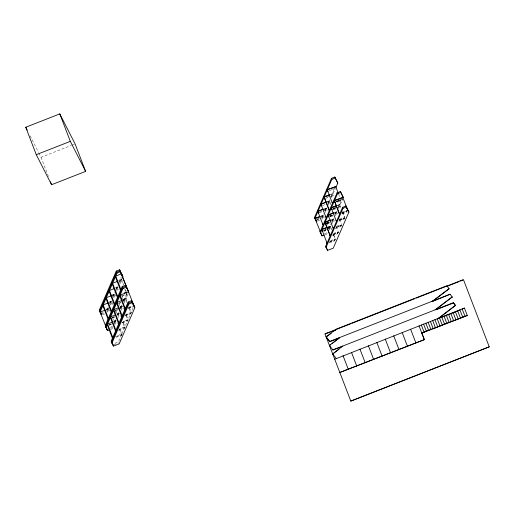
<?xml version="1.0" encoding="UTF-8"?>
<svg xmlns="http://www.w3.org/2000/svg" width="515" height="515" viewBox="0 0 515 515"><rect width="100%" height="100%" fill="white"/><g stroke="black" fill="none" stroke-linecap="round" stroke-linejoin="round"><path stroke-width="0.39" stroke-dasharray="2.58 1.93" d="M106.843 310.21L108.118 307.268M109.721 303.586L111.317 299.904M112.592 296.955L114.51 292.539M115.785 289.597L117.388 285.915M118.984 282.233L121.218 277.076M106.901 311.936L108.82 307.519M110.094 304.571L111.697 300.889M113.294 297.207L114.568 294.265M116.487 289.848L117.761 286.9M119.68 282.484L121.598 278.068M106.373 309.663L108.659 308.82L108.98 308.073L106.18 309.167M115.244 293.64L114.916 294.393L115.753 296.563M118.708 280.308L121.508 279.207L121.18 279.96L123.124 285.033M107.596 312.199L108.845 309.315L106.721 310.152M110.731 304.97L111.98 302.099L109.18 303.2M113.86 297.76L115.109 294.883L112.309 295.983M116.68 291.258L118.238 287.666L116.139 288.49M119.808 284.042L121.373 280.456L119.268 281.274M122.313 278.274L121.695 279.703L118.894 280.797M114.349 322.068L115.598 319.197M117.484 314.852L118.727 311.981M120.613 307.642L121.862 304.764M123.748 300.425L126.548 293.956M123.606 301.668L123.935 300.915L121.714 295.121M121.836 296.376L126.742 294.451L127.063 293.705L121.463 295.9M114.439 323.735L115.714 320.793M117.954 315.637L119.229 312.689M120.825 309.013L122.422 305.331M124.025 301.648L127.533 293.55M126.941 302.672L125.551 299.048L125.879 298.301L123.079 299.395M114.787 324.798L116.351 321.193L114.253 322.01M117.922 317.568L119.48 313.976L117.381 314.8M121.051 310.352L122.615 306.76L120.51 307.584M124.186 303.135L125.744 299.543L122.943 300.638M128.248 293.762L126.066 298.79L123.265 299.891M121.534 334.692L118.398 341.909L114.143 343.576M124.662 327.482L121.855 333.945L115.553 336.417M133.121 307.989L131.248 312.296L125.647 314.491M116.12 337.383L121.72 335.188L122.049 334.441L119.821 328.641M321.759 218.18L323.678 213.764M324.959 210.822L326.555 207.139M327.83 204.191L329.748 199.775M331.023 196.827L334.859 187.994M322.139 219.171L323.735 215.489M325.017 212.541L326.935 208.124M328.209 205.182L330.128 200.76M331.402 197.818L335.239 188.979M328.918 228.995L331.473 223.104M331.795 222.364L333.707 217.948M335.304 214.266L336.585 211.324M338.181 207.642L342.655 197.335M329.297 229.98L330.894 226.297M332.169 223.356L334.087 218.939M335.368 215.991L337.286 211.575M338.561 208.626L342.398 199.794M38.87 152.987L41.052 157.281L71.398 145.385M72.139 145.095L74.36 144.226M331.357 189.436L335.046 187.988M328.699 191.168L335.342 188.567M330.36 194.367L332.606 193.795L330.057 194.792M326.748 197.226L330.437 195.784M325.57 198.384L332.207 195.784L331.538 194.213L332.207 195.784M327.231 201.577L329.343 200.753L330.913 204.764M326.928 202.009L329.471 201.011M327.308 203L328.782 202.421L329.079 202.994L327.604 203.573M322.442 205.601L326.864 203.863M115.572 287.524L117.678 286.701M337.743 200.612L342.172 198.874L342.462 199.453L335.825 202.054M336.81 201.249L339.758 200.097L340.138 201.082L336.45 202.53M115.766 288.014L118.051 287.177L119.158 290.074M335.857 201.758L340.917 200.084L335.992 202.015M324.102 208.794L326.343 208.227L323.529 209.335M324.09 209.805L325.57 209.225L325.274 208.646L325.95 210.21L324.469 210.79M319.017 212.238L323.439 210.5M324.18 210.217L325.654 209.637L325.95 210.21M337.486 205.253L339.597 204.423L340.879 207.687M337.183 205.678L339.726 204.68M319.306 212.817L323.735 211.079M111.742 295.011L114.542 293.917M333.875 208.112L337.563 206.67M332.941 208.755L335.896 207.597M111.935 295.507L115.431 294.136M332.729 208.974L336.244 207.597M332.696 209.27L339.334 206.67L338.658 205.099L339.334 206.67M332.857 209.232L336.379 207.854M333.321 209.747L336.269 208.588M320.562 216.171L323.51 215.328L320.691 216.429M321.257 216.905L322.731 216.326L323.111 217.311L321.637 217.89M316.918 219.049L320.607 217.6M321.341 217.311L322.815 216.738L323.111 217.311M334.357 212.463L336.598 211.897L333.784 213.004M316.474 219.918L320.897 218.18M316.088 220.407L319.635 219.017M109.315 301.951L112.116 300.857L111.787 301.603L113.178 305.228M329.272 215.907L335.909 213.307L336.205 213.88L334.724 214.459M329.812 215.972L332.761 214.813M109.502 302.447L112.302 301.352M317.176 221.115L320.015 220.002M329.594 216.191L333.115 214.813M330.302 216.197L333.99 214.749M329.896 216.384L332.844 215.225M342.166 212.141L346.595 210.403L346.885 210.983L342.462 212.714M330.192 216.957L333.141 215.804M342.275 212.92L347.207 210.989M341.709 213.455L346.968 211.395L346.595 210.403M342.102 213.995L347.265 211.968M122.75 300.148L125.551 299.048M119.036 302.839L122.718 301.449M331.222 219.68L333.469 219.113L331.357 219.944M118.708 303.593L120.806 302.769M331.216 220.69L332.69 220.111L333.07 221.096L331.596 221.675M326.137 223.124L330.566 221.386M331.3 221.102L332.78 220.523L333.07 221.096M106.399 309.399L108.659 308.82M326.684 223.188L329.632 222.029M326.465 223.407L329.278 222.3M327.173 223.413L330.862 221.965M326.768 223.6L329.716 222.441M339.771 219.062L343.46 217.62L344.136 219.184L338.973 221.205M327.057 224.173L329.272 223.31M100.85 313.172L104.397 311.781M339.327 219.931L343.756 218.199M339.147 220.137L344.908 218.186L339.282 220.394M119.95 306.612L122.049 305.788M101.23 314.156L104.777 312.772M120.137 307.107L122.235 306.283M120.323 307.088L122.422 306.264L123.536 309.161M102.318 314.871L105.15 313.757M115.901 310.056L119.403 308.685M328.094 226.896L330.205 226.072L331.776 230.083M328.222 227.16L330.334 226.33M115.579 310.803L117.678 309.978M328.087 227.907L329.561 227.327L329.941 228.312L329.265 226.748L329.561 227.327M328.171 228.312L329.645 227.739M323.845 230.289L325.319 229.709M323.626 230.508L326.446 229.4M324.038 230.63L326.253 229.761M128.827 307.262L132.368 305.871M323.761 230.765L326.574 229.658M336.643 226.278L340.331 224.836L340.627 225.409L336.198 227.147M128.306 308.034L132.561 306.361M128.454 308.028L132.651 306.38M323.484 231.563L326.439 230.405M127.945 308.794L133.546 306.599M336.018 227.353L341.78 225.403L336.147 227.611M116.815 313.828L118.92 313.004M335.104 228.712L341.001 226.4L340.331 224.836M117.008 314.324L119.107 313.5M117.188 314.305L119.293 313.481L120.401 316.377M324.482 233.784L327.321 232.677L327.701 233.662L324.862 234.776M112.07 317.543L114.169 316.719M112.257 317.53L114.356 316.706M112.444 318.019L115.244 316.925M333.514 233.495L337.203 232.053L337.872 233.617L331.969 235.928M125.84 314.987L131.441 312.792L128.937 306.271M125.325 315.244L130.926 313.049L128.119 319.512L123.22 321.437M124.81 316.01L131.113 313.545L128.892 307.745M333.07 234.364L337.492 232.626M332.883 234.57L338.651 232.619L333.018 234.827M112.985 321.315L115.785 320.221M113.873 321.534L115.978 320.716M114.06 321.521L116.158 320.697L117.272 323.594M108.942 324.759L111.04 323.935M109.064 324.765L111.189 323.935M109.122 325.004L111.246 324.167M109.251 325.261L111.382 324.424M330.379 240.711L334.068 239.263L334.744 240.833L328.84 243.144M122.004 322.48L128.306 320.008L126.085 314.208M122.19 322.461L127.791 320.266L124.984 326.729L120.085 328.647M110.332 327.263L112.463 326.426M122.383 322.957L127.984 320.755L125.48 314.234M329.935 241.58L334.364 239.842M329.755 241.78L335.387 239.578L333.083 233.572M329.285 242.275L335.516 239.836L333.218 233.829M110.712 328.248L112.843 327.418M110.384 329.516L113.216 328.403M118.875 329.69L125.177 327.225L122.95 321.424M118.553 330.443L124.849 327.971L122.628 322.178M115.746 336.907L122.049 334.441M113.815 344.844L118.778 342.9M339.849 200.509L340.138 201.082M344.136 219.184L343.46 217.62M335.825 212.895L335.529 212.315L336.205 213.88M340.711 225.821L341.001 226.4M332.69 220.111L332.4 219.532L332.78 220.523M337.872 233.617L337.203 232.053M322.731 216.326L322.435 215.746L322.815 216.738M334.744 240.833L334.068 239.263M30.121 135.825L38.503 152.273M342.082 198.462L342.462 199.453M338.613 194.084L339.765 197.084M340.055 197.837L340.917 200.084M342.61 212.186L344.908 218.186M339.597 204.423L341.033 208.176M342.475 211.929L344.78 217.929M332.471 193.537L334.042 197.548M336.469 211.639L338.04 215.65M339.475 219.403L341.78 225.403M329.343 200.753L330.778 204.507M329.079 202.994L328.403 201.429L328.782 202.421M333.334 218.856L334.776 222.609M336.211 226.355L338.651 232.619M326.207 207.97L327.785 211.98M330.205 226.072L331.641 229.819M323.375 215.07L324.656 218.328M326.253 222.57L328.686 228.834M121.508 279.207L123.729 285.007M125.396 289.353L126.233 291.529M124.791 289.379L125.628 291.554M125.905 292.282L126.742 294.451M125.879 298.301L126.993 301.198M122.216 298.043L123.33 300.947M118.856 303.058L120.806 308.131L120.478 308.884L120.291 308.388M115.727 310.275L117.671 315.347M115.122 310.3L116.236 313.204M119.216 328.667L121.72 335.188M112.598 317.491L114.542 322.564L114.214 323.317L114.027 322.821M108.523 308.562L110.049 312.444M41.052 157.281L48.449 176.568"/><path stroke-width="0.77" d="M109.676 329.793L107.545 330.63L99.311 310.159L116.261 271.096L119.589 269.789L122.937 276.845L121.662 274.347M102.878 305.665L100.071 312.135L104.97 310.21M106.006 298.455L103.2 304.919L108.105 302.994M109.135 291.239L106.335 297.702L111.234 295.777M112.27 284.023L109.463 290.486L114.362 288.567M115.399 276.806L112.592 283.269L117.497 281.351M116.261 271.096L117.021 273.072L115.727 276.053L121.398 273.832M105.253 325.641L108.053 319.171M108.382 318.425L111.189 311.955M111.51 311.208L114.317 304.745M114.645 303.992L117.446 297.528M117.774 296.775L120.581 290.312M120.903 289.559L122.197 286.578L125.531 285.271L126.581 287.338M106.006 327.617L107.249 324.759M110.377 317.543L107.577 324.006L112.476 322.087M113.512 310.326L110.706 316.789L115.605 314.871M116.641 303.11L113.834 309.573L118.74 307.655M119.77 295.893L116.969 302.363L121.868 300.438M122.197 286.578L122.956 288.555L120.098 295.147L128.608 291.805L125.531 285.271M121.212 273.336L134.814 307.809L119.158 343.885L113.487 346.112L111.189 341.117L112.431 338.265M112.753 337.512L115.56 331.048M115.888 330.295L118.688 323.832M119.017 323.079L121.823 316.616M122.145 315.862L124.952 309.399M125.28 308.652L128.138 302.06L131.467 300.754L133.791 305.311M111.948 343.093L128.898 304.037L128.138 302.06M324.154 235.052L322.023 235.889L314.549 217.388L331.499 178.332L334.827 177.025L337.795 183.089L335.877 187.511M316.468 221.392L314.929 218.379L331.879 179.317L331.499 178.332M340.389 191.522L343.351 197.586L340.389 191.522L337.061 192.822L320.111 231.885L322.023 235.889M320.491 232.87L337.434 193.814L337.061 192.822M325.667 246.376L342.617 207.32L345.945 206.013L348.913 212.077L333.257 248.159L327.585 250.38L325.667 246.376L327.585 250.38M326.047 247.367L342.996 208.305L342.617 207.32M339.501 337.904L329.8 341.702L326.072 336.791L336.244 329.137L446.865 285.767L449.106 288.761L431.982 301.648L449.106 288.761M326.201 337.048L331.287 333.224M334.467 330.83L335.741 329.877M330.72 344.554L329.452 345.507L339.488 337.595M331.995 343.595L338.986 338.336M332.696 353.966L342.733 346.054M333.965 353.013L339.05 349.183M435.091 309.85L452.222 296.962L435.857 309.631M438.336 318.309L455.466 305.421L453.355 302.691L332.915 349.904L342.745 346.363M455.466 305.421L438.471 318.566L439.462 317.864L442.334 325.261M25.75 127.244L59.791 113.899L75.093 143.936L85.625 171.386L51.584 184.731L36.282 154.693L25.75 127.244L27.205 130.108M36.282 154.693L70.323 141.348L85.625 171.386M331.879 179.317L335.207 178.016L337.795 183.089M332.336 203.135L327.16 189.629L335.735 186.584M327.289 189.893L335.033 186.855M117.021 273.072L120.349 271.766L127.031 288.349M329.323 195.082L324.16 197.11L329.343 210.616L324.025 196.846L329.658 194.638M337.434 193.814L340.769 192.507M326.079 217.568L320.897 204.062L326.529 201.854M321.025 204.326L326.195 202.298M342.16 197.741L334.415 200.779L339.597 214.285L334.28 200.515L342.861 197.47M322.944 224.785L317.768 211.279L323.394 209.071M323.06 209.515L317.768 211.279M122.956 288.555L126.284 287.248M336.334 221.238L331.151 207.732L336.784 205.524M331.988 207.719L336.45 205.968M124.166 292.984L126.291 292.147M314.929 218.379L319.854 216.448M315.064 218.637L320.227 216.615M342.996 208.305L346.325 207.004L348.913 212.077M333.199 228.454L328.023 214.948L333.649 212.74M328.86 214.935L333.784 213.004M330.495 236.507L324.888 222.165L330.521 219.957M325.725 222.152L330.649 220.22M128.898 304.037L132.226 302.73L134.814 307.809M327.07 243.144L321.759 229.381L327.392 227.173M322.596 229.362L327.521 227.43M416.281 298.069L463.429 279.587L489.25 346.827L350.805 401.101L324.984 333.862L350.573 323.832M351.925 323.304L414.858 298.629M330.353 332.072L324.984 333.862M331.847 331.48L335.593 330.012M447.844 286.005L459.071 281.608M460.565 281.023L462.811 280.141M326.072 336.791L329.671 341.445L450.11 294.226L452.357 297.219M432.304 301.52L450.11 294.226M436.295 309.689L452.743 303.238M465.032 316.365L462.161 308.968L464.427 308.079L334.718 359.245M440.164 317.903L441.735 316.976L444.606 324.373M442.437 317.015L445.835 315.682M448.108 314.787L446.273 315.199L449.144 322.596M449.241 314.343L452.646 313.011M454.919 312.122L453.084 312.528L455.949 319.924M457.751 311.009L455.35 311.639L458.221 319.036M458.318 310.783L459.889 309.856L462.76 317.253M467.298 315.476L421.779 333.012L467.298 315.476L464.427 308.079M424.354 339.636L339.765 372.487L424.354 339.636L421.759 332.89M455.601 305.678L453.355 302.691M329.317 345.25L333.051 350.168M332.561 353.708L336.16 358.363M489.25 346.827L350.805 401.101M460.494 318.148L457.623 310.751M450.947 313.68L453.683 320.813M451.41 321.701L448.546 314.305M444.136 316.345L446.872 323.484M440.068 326.156L437.196 318.759M437.795 327.044L434.924 319.648M435.523 327.933L432.658 320.536M433.257 328.821L430.385 321.424M430.984 329.709L428.12 322.313M428.718 330.604L425.847 323.208M426.446 331.493L423.575 324.096M424.18 332.381L421.309 324.984M415.908 342.951L410.59 329.188M347.908 210.712L342.726 197.206M334.28 200.515L334.711 201.352M334.795 201.764L335.085 202.344M407.462 346.26L402.151 332.497M327.16 189.629L327.585 190.466M339.218 213.294L339.507 213.873M327.669 190.878L327.965 191.458M332.091 202.408L332.387 202.987M331.66 208.981L331.956 209.56L331.576 208.569M324.025 196.846L324.45 197.683M336.083 220.51L336.379 221.09M324.54 198.095L324.83 198.674M328.963 209.624L329.252 210.204M399.016 349.569L393.705 335.806M328.531 216.197L328.828 216.776M320.897 204.062L321.701 205.891L321.405 205.311M332.954 227.727L333.25 228.306M325.828 216.841L326.124 217.42M324.888 222.165L330.205 235.928M325.403 223.413L325.692 223.993M390.57 352.884L385.259 339.115M329.825 234.943L330.115 235.516M318.276 212.528L318.573 213.107L318.193 212.116M322.699 224.057L322.995 224.63M322.268 230.63L322.564 231.203L322.184 230.218M314.549 217.388L316.088 220.407M315.444 219.628L315.734 220.201M326.69 242.159L327.366 243.724L326.941 242.887M319.86 231.158L320.536 232.722M382.124 356.193L376.813 342.43M373.678 359.502L368.367 345.739M365.232 362.818L359.921 349.048M356.786 366.126L351.475 352.363M348.34 369.435L343.029 355.672M122.557 275.86L119.969 270.781L116.641 272.087L99.691 311.144L101.23 314.156L100.85 313.172M128.686 291.831L125.905 286.263L122.576 287.57L105.633 326.626L107.165 329.639M133.977 305.807L134.241 306.328M134.434 306.818L131.846 301.745L128.518 303.045L111.568 342.108L113.107 345.121M99.311 310.159L100.232 311.968M100.335 312.65L101.288 314.523M105.44 326.13L107.545 330.63M111.189 341.117L113.487 346.112M419.036 325.873L424.218 339.379M334.827 177.025L335.207 178.016M345.945 206.013L346.325 207.004M335.606 186.321L338.194 193.074M59.791 113.899L70.323 141.348M119.589 269.789L120.349 271.766M131.467 300.754L132.226 302.73M50.444 181.763L51.584 184.731M103.013 304.423L102.685 305.176L108.247 319.667L108.568 318.914L103.013 304.423M106.142 297.207L105.82 297.96L111.375 312.451L111.704 311.704L106.142 297.207M109.277 289.99L108.948 290.743L114.51 305.234L114.832 304.487L109.277 289.99M112.405 282.774L112.077 283.527L117.639 298.018L117.967 297.271L112.405 282.774M115.534 275.564L115.212 276.31L120.767 290.808L121.096 290.054L115.534 275.564M107.384 323.51L107.062 324.263L112.618 338.754L112.946 338.007L107.384 323.51M110.519 316.3L110.191 317.047L115.753 331.544L116.075 330.791L110.519 316.3M113.648 309.084L113.319 309.83L118.881 324.328L119.203 323.575L113.648 309.084M116.776 301.867L116.454 302.614L122.01 317.111L122.338 316.358L116.776 301.867M119.911 294.651L119.583 295.404L125.145 309.895L125.467 309.142L119.911 294.651"/></g></svg>
